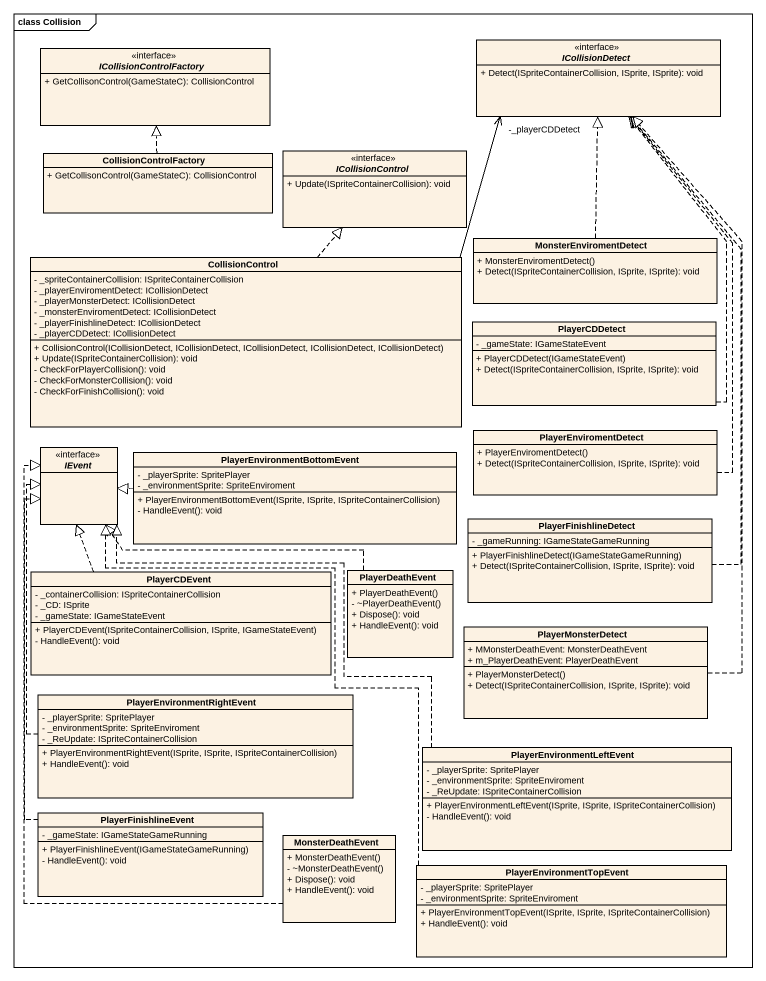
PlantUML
@startuml
mainframe class Collision
hide circle
hide empty members
skinparam classAttributeIconSize 0
interface ICollisionControlFactory <<interface>> {
  + GetCollisonControl(GameStateC): CollisionControl
}
interface ICollisionDetect <<interface>> {
  + Detect(ISpriteContainerCollision, ISprite, ISprite): void
}
class CollisionControlFactory {
  + GetCollisonControl(GameStateC): CollisionControl
}
interface ICollisionControl <<interface>> {
  + Update(ISpriteContainerCollision): void
}
class CollisionControl {
  - _spriteContainerCollision: ISpriteContainerCollision
  - _playerEnviromentDetect: ICollisionDetect
  - _playerMonsterDetect: ICollisionDetect
  - _monsterEnviromentDetect: ICollisionDetect
  - _playerFinishlineDetect: ICollisionDetect
  - _playerCDDetect: ICollisionDetect
  + CollisionControl(ICollisionDetect, ICollisionDetect, ICollisionDetect, ICollisionDetect, ICollisionDetect)
  + Update(ISpriteContainerCollision): void
  - CheckForPlayerCollision(): void
  - CheckForMonsterCollision(): void
  - CheckForFinishCollision(): void
}
class MonsterEnviromentDetect {
  + MonsterEnviromentDetect()
  + Detect(ISpriteContainerCollision, ISprite, ISprite): void
}
class PlayerCDDetect {
  - _gameState: IGameStateEvent
  + PlayerCDDetect(IGameStateEvent)
  + Detect(ISpriteContainerCollision, ISprite, ISprite): void
}
interface IEvent <<interface>>
class PlayerEnvironmentBottomEvent {
  - _playerSprite: SpritePlayer
  - _environmentSprite: SpriteEnviroment
  + PlayerEnvironmentBottomEvent(ISprite, ISprite, ISpriteContainerCollision)
  - HandleEvent(): void
}
class PlayerEnviromentDetect {
  + PlayerEnviromentDetect()
  + Detect(ISpriteContainerCollision, ISprite, ISprite): void
}
class PlayerFinishlineDetect {
  - _gameRunning: IGameStateGameRunning
  + PlayerFinishlineDetect(IGameStateGameRunning)
  + Detect(ISpriteContainerCollision, ISprite, ISprite): void
}
class PlayerCDEvent {
  - _containerCollision: ISpriteContainerCollision
  - _CD: ISprite
  - _gameState: IGameStateEvent
  + PlayerCDEvent(ISpriteContainerCollision, ISprite, IGameStateEvent)
  - HandleEvent(): void
}
class PlayerDeathEvent {
  + PlayerDeathEvent()
  - ~PlayerDeathEvent()
  + Dispose(): void
  + HandleEvent(): void
}
class PlayerMonsterDetect {
  + MMonsterDeathEvent: MonsterDeathEvent
  + m_PlayerDeathEvent: PlayerDeathEvent
  + PlayerMonsterDetect()
  + Detect(ISpriteContainerCollision, ISprite, ISprite): void
}
class PlayerEnvironmentRightEvent {
  - _playerSprite: SpritePlayer
  - _environmentSprite: SpriteEnviroment
  - _ReUpdate: ISpriteContainerCollision
  + PlayerEnvironmentRightEvent(ISprite, ISprite, ISpriteContainerCollision)
  + HandleEvent(): void
}
class PlayerEnvironmentLeftEvent {
  - _playerSprite: SpritePlayer
  - _environmentSprite: SpriteEnviroment
  - _ReUpdate: ISpriteContainerCollision
  + PlayerEnvironmentLeftEvent(ISprite, ISprite, ISpriteContainerCollision)
  - HandleEvent(): void
}
class PlayerFinishlineEvent {
  - _gameState: IGameStateGameRunning
  + PlayerFinishlineEvent(IGameStateGameRunning)
  - HandleEvent(): void
}
class MonsterDeathEvent {
  + MonsterDeathEvent()
  - ~MonsterDeathEvent()
  + Dispose(): void
  + HandleEvent(): void
}
class PlayerEnvironmentTopEvent {
  - _playerSprite: SpritePlayer
  - _environmentSprite: SpriteEnviroment
  + PlayerEnvironmentTopEvent(ISprite, ISprite, ISpriteContainerCollision)
  + HandleEvent(): void
}
CollisionControlFactory .up.|> ICollisionControlFactory
CollisionControl -up-> "-_playerCDDetect" ICollisionDetect
CollisionControl .up.|> ICollisionControl
MonsterEnviromentDetect .up.|> ICollisionDetect
PlayerCDDetect .up.|> ICollisionDetect
PlayerEnvironmentBottomEvent .left.|> IEvent
PlayerEnviromentDetect .up.|> ICollisionDetect
PlayerFinishlineDetect .up.|> ICollisionDetect
PlayerCDEvent .up.|> IEvent
PlayerDeathEvent .left.|> IEvent
PlayerMonsterDetect .up.|> ICollisionDetect
PlayerEnvironmentRightEvent .up.|> IEvent
PlayerEnvironmentLeftEvent .up.|> IEvent
PlayerFinishlineEvent .up.|> IEvent
MonsterDeathEvent .up.|> IEvent
PlayerEnvironmentTopEvent .up.|> IEvent
@enduml
